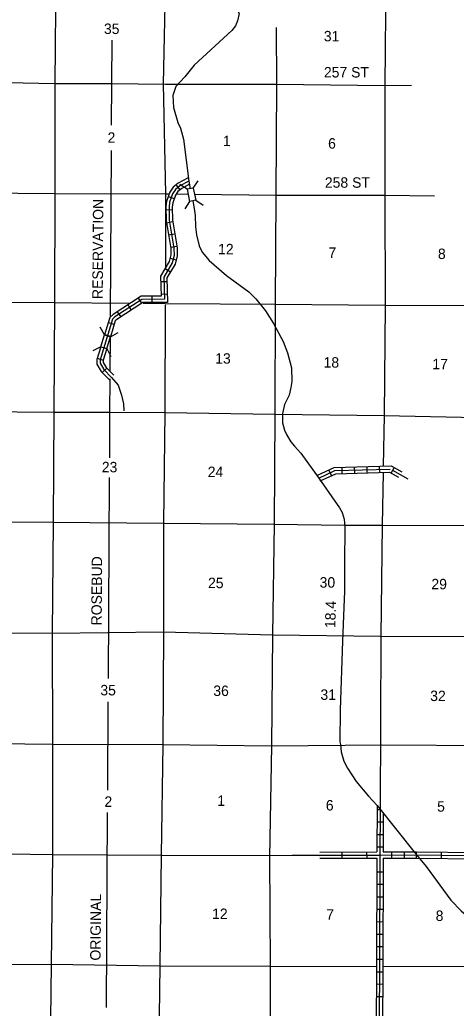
# Model space of a CAD drawing. Extents: x 1172858 to 1635737, y 15771737 to 16148254.
# Drawn here: x 1494931 to 1515808, y 15821017 to 15868331 of the extents above; entities that cross this region are included whole.
import ezdxf

# ---------------------------------------------------------------- set-up
doc = ezdxf.new("R2010")
doc.units = 0
for name, color, linetype in [('L13', 7, 'Continuous'), ('L14', 7, 'Continuous'), ('L18', 7, 'Continuous'), ('L28', 7, 'Continuous'), ('L3', 7, 'Continuous'), ('L30', 7, 'Continuous'), ('L37', 7, 'Continuous'), ('L8', 7, 'Continuous'), ('L9', 7, 'Continuous')]:
    doc.layers.add(name, color=color, linetype=linetype)

msp = doc.modelspace()

# ---------------------------------------------------------------- linework, layer by layer
at = {"layer": 'L13'}
msp.add_line((1512291, 15823038), (1517242, 15823009), dxfattribs=at)
for points in [[(1496580, 15875884), (1496652, 15870622), (1496615, 15865283), (1496603, 15860019), (1496598, 15854798), (1496561, 15849551), (1496532, 15844279), (1496486, 15838965), (1496500, 15833651), (1496504, 15828380), (1496433, 15823124), (1496371, 15817868), (1496350, 15812571), (1496273, 15807447)], [(1501940, 15875864), (1501894, 15870575), (1501788, 15865261), (1501904, 15859999), (1501895, 15856487)], [(1512438, 15870407), (1512394, 15865186), (1512398, 15859940), (1512402, 15854668), (1512357, 15849396), (1512316, 15846969)], [(1507190, 15867954), (1507209, 15865250), (1507180, 15859936), (1507142, 15854722), (1507139, 15849459), (1507093, 15844195), (1507022, 15838889), (1506969, 15833584), (1506873, 15828269), (1506911, 15823023), (1506900, 15817676), (1506848, 15812646)], [(1487322, 15865444), (1491288, 15865386), (1496615, 15865283), (1499291, 15865281)], [(1499291, 15865281), (1501900, 15865245), (1507209, 15865250), (1512385, 15865186), (1513668, 15865193)], [(1480869, 15860181), (1485983, 15860127), (1491284, 15860065), (1496603, 15860019), (1501904, 15859999), (1502073, 15859997)], [(1502420, 15859992), (1502972, 15859986)], [(1503296, 15859982), (1507180, 15859936), (1512398, 15859940), (1514772, 15859906)], [(1475691, 15854925), (1480694, 15854868), (1485946, 15854813), (1491289, 15854818), (1496598, 15854798), (1500155, 15854767)], [(1500832, 15854761), (1501891, 15854752), (1507142, 15854722), (1512402, 15854668), (1517607, 15854647)], [(1501891, 15854692), (1501870, 15849539), (1501800, 15844241), (1501803, 15839028), (1501767, 15833647), (1501689, 15828341), (1501627, 15823044), (1501481, 15812250)], [(1475668, 15849671), (1480673, 15849663), (1485941, 15849642), (1491293, 15849597), (1496561, 15849551), (1499245, 15849545)], [(1499245, 15849545), (1501870, 15849539), (1507139, 15849459), (1512357, 15849396), (1517550, 15849282)], [(1512311, 15846668), (1512269, 15844140), (1512199, 15838825), (1512172, 15830530)], [(1486128, 15844383), (1491272, 15844308), (1496532, 15844279), (1501800, 15844241), (1507093, 15844195), (1510463, 15844143), (1512269, 15844140), (1517562, 15844119), (1522775, 15844060)], [(1486127, 15839107), (1491244, 15838994), (1496486, 15838965), (1501803, 15839028), (1507022, 15838889), (1512199, 15838825), (1517500, 15838813), (1522842, 15838835), (1527668, 15838799)], [(1489575, 15833727), (1491198, 15833714), (1496500, 15833651), (1501767, 15833647), (1506969, 15833584), (1512253, 15833621), (1517462, 15833591), (1522772, 15833563), (1527822, 15833519)], [(1487441, 15828503), (1491161, 15828458), (1496504, 15828380), (1501689, 15828341), (1509286, 15828322)], [(1480735, 15823244), (1485848, 15823174), (1491133, 15823103), (1496433, 15823124), (1501627, 15823044), (1506911, 15823023), (1511991, 15823011)]]:
    msp.add_lwpolyline(points, dxfattribs=at)
at = {"layer": 'L18'}
for p, q in [((1503229, 15860274), (1503462, 15860626)), ((1502937, 15860215), (1502585, 15860448)), ((1503229, 15860274), (1502937, 15860215)), ((1502937, 15860215), (1503056, 15859630)), ((1503229, 15860274), (1503348, 15859690)), ((1503056, 15859630), (1502823, 15859278)), ((1503348, 15859690), (1503056, 15859630)), ((1503348, 15859690), (1503700, 15859457)), ((1498981, 15853249), (1498784, 15853622)), ((1498805, 15852679), (1498981, 15853249)), ((1498981, 15853249), (1499266, 15853161)), ((1499090, 15852591), (1499266, 15853161)), ((1499266, 15853161), (1499639, 15853358)), ((1498805, 15852679), (1498432, 15852482)), ((1498805, 15852679), (1499090, 15852591)), ((1499090, 15852591), (1499287, 15852218))]:
    msp.add_line(p, q, dxfattribs=at)
at = {"layer": 'L3'}
for points in [[(1503368, 15871315), (1503600, 15870947), (1504831, 15869488), (1505192, 15869071), (1505426, 15868626), (1505341, 15868284), (1505255, 15868044), (1505078, 15867812), (1503276, 15866157), (1502822, 15865594), (1502402, 15865130), (1502249, 15864714)], [(1502249, 15864714), (1502287, 15864131), (1502499, 15863421), (1502613, 15863137), (1502760, 15862619), (1503013, 15860609)], [(1503013, 15860609), (1503087, 15860245)], [(1503206, 15859660), (1503279, 15859299), (1503318, 15858957), (1503331, 15858415), (1503387, 15858031), (1503517, 15857514), (1503657, 15857213), (1503987, 15856810), (1504824, 15856096), (1505885, 15855314), (1506225, 15854970), (1506688, 15854400), (1507075, 15853798), (1507528, 15852928), (1507732, 15852385), (1507936, 15851675), (1507940, 15851017)], [(1507940, 15851017), (1507896, 15850734), (1507818, 15850359), (1507599, 15849911), (1507496, 15849478)], [(1507496, 15849478), (1507501, 15849036), (1507599, 15848686), (1507697, 15848485), (1507903, 15848134), (1508077, 15847916), (1508379, 15847589), (1509239, 15846396)], [(1509239, 15846396), (1510223, 15844966), (1510356, 15844748), (1510445, 15844423), (1510485, 15844073), (1510468, 15842289)], [(1510468, 15842289), (1510469, 15840973), (1510432, 15840206)], [(1510432, 15840206), (1510373, 15838590), (1510264, 15835299), (1510248, 15833774), (1510272, 15833640)], [(1510272, 15833640), (1510312, 15833290), (1510426, 15832839), (1510608, 15832505), (1511030, 15831878), (1511609, 15831175), (1512032, 15830723), (1513911, 15828354)], [(1513911, 15828354), (1514366, 15827794), (1515558, 15826196), (1516047, 15825685), (1517440, 15824477)]]:
    msp.add_lwpolyline(points, dxfattribs=at)
at = {"layer": 'L37'}
for p, q in [((1499326, 15863285), (1499350, 15867355)), ((1499272, 15854148), (1499319, 15862078)), ((1499257, 15851490), (1499267, 15853205)), ((1499245, 15849545), (1499255, 15851145)), ((1499233, 15847367), (1499245, 15849545)), ((1499171, 15836797), (1499227, 15846418)), ((1499139, 15831448), (1499164, 15835690)), ((1499078, 15821050), (1499133, 15830379))]:
    msp.add_line(p, q, dxfattribs=at)
at = {"layer": 'L8'}
for p, q in [((1502409, 15860422), (1502594, 15860187)), ((1502036, 15859870), (1502317, 15859770)), ((1501925, 15859236), (1502223, 15859242)), ((1501953, 15858619), (1502247, 15858668)), ((1502051, 15858030), (1502345, 15858079)), ((1502149, 15857442), (1502443, 15857491)), ((1502123, 15856915), (1502411, 15856839)), ((1501882, 15856420), (1502138, 15856268)), ((1501673, 15855796), (1501971, 15855806)), ((1500594, 15855009), (1500757, 15854759)), ((1501253, 15855098), (1501253, 15854800)), ((1501692, 15855200), (1501990, 15855210)), ((1500094, 15854683), (1500258, 15854433)), ((1499595, 15854357), (1499758, 15854107)), ((1499164, 15853843), (1499449, 15853756)), ((1498989, 15853273), (1499274, 15853186)), ((1498640, 15852132), (1498925, 15852045)), ((1498875, 15851451), (1499088, 15851661)), ((1510359, 15846611), (1510350, 15846910)), ((1510955, 15846629), (1510946, 15846927)), ((1511552, 15846647), (1511543, 15846945)), ((1512148, 15846664), (1512139, 15846962)), ((1512840, 15846897), (1512692, 15846638)), ((1512698, 15846980), (1513202, 15846692)), ((1509843, 15846510), (1509719, 15846781)), ((1512622, 15846678), (1513050, 15846433)), ((1512766, 15846768), (1513492, 15846353)), ((1512023, 15830733), (1512012, 15828497)), ((1512023, 15830531), (1512184, 15830530)), ((1512321, 15830358), (1512312, 15828498)), ((1512020, 15829934), (1512318, 15829933)), ((1512017, 15829338), (1512315, 15829336)), ((1512014, 15828741), (1512312, 15828740)), ((1512925, 15828500), (1513910, 15828504)), ((1513331, 15828203), (1513330, 15828501)), ((1512010, 15828197), (1511991, 15823011)), ((1512310, 15828198), (1512291, 15823038)), ((1512925, 15828200), (1513912, 15828204)), ((1512009, 15827548), (1512307, 15827547)), ((1512007, 15826951), (1512305, 15826950)), ((1512004, 15826355), (1512303, 15826353)), ((1512002, 15825758), (1512301, 15825757)), ((1512000, 15825161), (1512298, 15825160)), ((1511998, 15824565), (1512296, 15824564)), ((1511996, 15823968), (1512294, 15823967)), ((1511994, 15823371), (1512292, 15823370)), ((1511991, 15823011), (1511975, 15819992)), ((1511991, 15822759), (1512290, 15822758)), ((1512291, 15823038), (1512275, 15819995)), ((1511988, 15822178), (1512286, 15822177)), ((1511985, 15821582), (1512283, 15821580))]:
    msp.add_line(p, q, dxfattribs=at)
for points in [[(1502993, 15860769), (1502512, 15860504), (1502275, 15860317), (1502107, 15860075), (1501951, 15859632), (1501921, 15859372), (1501934, 15858726), (1502158, 15857383), (1502164, 15857073), (1502080, 15856756), (1501664, 15856056), (1501695, 15855100)], [(1503013, 15860609), (1502595, 15860378), (1502385, 15860213), (1502242, 15860006), (1502098, 15859598), (1502071, 15859365), (1502084, 15858740), (1502308, 15857397), (1502314, 15857055), (1502220, 15856697), (1501815, 15856017), (1501850, 15854950)], [(1503044, 15860455), (1502678, 15860253), (1502496, 15860109), (1502377, 15859937), (1502245, 15859564), (1502221, 15859358), (1502233, 15858754), (1502458, 15857411), (1502464, 15857037), (1502359, 15856639), (1501966, 15855978), (1502004, 15854800)], [(1501850, 15854950), (1500775, 15854949), (1499486, 15854108), (1499368, 15854000), (1498772, 15852054), (1498771, 15851887), (1498952, 15851586), (1499324, 15851209), (1499630, 15850848), (1499802, 15850355), (1499891, 15849955), (1499905, 15849613)], [(1501695, 15855100), (1500730, 15855099), (1499393, 15854226), (1499237, 15854083), (1498982, 15853253)], [(1502004, 15854800), (1500819, 15854799), (1499578, 15853989), (1499500, 15853917), (1499266, 15853161)], [(1498805, 15852679), (1498622, 15852077), (1498620, 15851846), (1498832, 15851493), (1499217, 15851104)], [(1499090, 15852591), (1498921, 15852031), (1498921, 15851929), (1499071, 15851679), (1499423, 15851322)], [(1509176, 15846532), (1509973, 15846899), (1512698, 15846980)], [(1509239, 15846396), (1510008, 15846750), (1512641, 15846828)], [(1509302, 15846260), (1510043, 15846601), (1512622, 15846678)], [(1512172, 15830530), (1512161, 15828347), (1512142, 15823114), (1512113, 15817730)], [(1507961, 15828344), (1512161, 15828347), (1513911, 15828354)]]:
    msp.add_lwpolyline(points, dxfattribs=at)
at = {"layer": 'L9'}
for p, q in [((1509288, 15828495), (1512012, 15828497)), ((1510347, 15828197), (1510347, 15828495)), ((1511541, 15828197), (1511540, 15828496)), ((1512312, 15828498), (1512925, 15828500)), ((1512734, 15828200), (1512733, 15828499)), ((1513909, 15828205), (1513912, 15828504)), ((1513912, 15828504), (1517303, 15828471)), ((1515103, 15828193), (1515106, 15828492)), ((1509284, 15828195), (1512010, 15828197)), ((1512310, 15828198), (1512925, 15828200)), ((1513909, 15828204), (1517300, 15828171))]:
    msp.add_line(p, q, dxfattribs=at)
msp.add_lwpolyline([(1513911, 15828354), (1517452, 15828319)], dxfattribs=at)

# ---------------------------------------------------------------- texts
at = {"layer": 'L14'}
for s, p in [('35', (1498955, 15867652)), ('31', (1509473, 15867299)), ('2', (1499127, 15862444)), ('1', (1504647, 15862283)), ('6', (1509678, 15862165)), ('12', (1504415, 15857107)), ('7', (1509694, 15856935)), ('8', (1514932, 15856879)), ('13', (1504277, 15851873)), ('18', (1509462, 15851683)), ('17', (1514664, 15851603)), ('23', (1498854, 15846672)), ('24', (1503919, 15846443)), ('25', (1503934, 15841127)), ('30', (1509272, 15841153)), ('29', (1514619, 15841072)), ('35', (1498784, 15835994)), ('36', (1504187, 15835964)), ('31', (1509311, 15835779)), ('32', (1514562, 15835722)), ('2', (1498979, 15830658)), ('1', (1504379, 15830702)), ('6', (1509570, 15830483)), ('5', (1514893, 15830426)), ('12', (1504129, 15825292)), ('7', (1509586, 15825253)), ('8', (1514824, 15825197))]:
    msp.add_text(s, height=500, rotation=359.6438, dxfattribs=at).set_placement(p)
at = {"layer": 'L28'}
msp.add_text('18.4', height=500, rotation=88.2337, dxfattribs=at).set_placement((1510023, 15839207))
at = {"layer": 'L30'}
for s, p in [('257 ST', (1509479, 15865569)), ('258 ST', (1509525, 15860291))]:
    msp.add_text(s, height=500, rotation=0, dxfattribs=at).set_placement(p)
at = {"layer": 'L37'}
for s, height, p in [('RESERVATION', 500.01, (1498899, 15854962)), ('ROSEBUD', 500, (1498848, 15839343)), ('ORIGINAL', 500, (1498796, 15823297))]:
    msp.add_text(s, height=height, rotation=89.5871, dxfattribs=at).set_placement(p)

doc.saveas('drawing.dxf')
